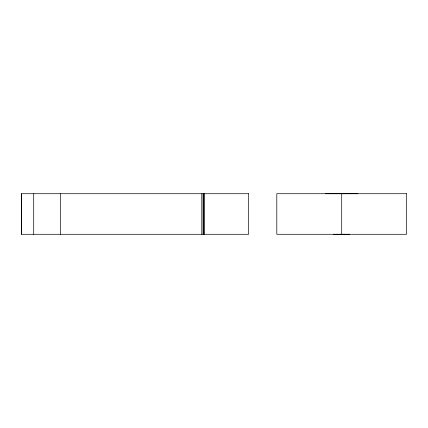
<?xml version="1.0" encoding="UTF-8"?>
<svg xmlns="http://www.w3.org/2000/svg" width="428" height="428" viewBox="0 0 428 428"><rect width="100%" height="100%" fill="white"/><g stroke="black" fill="none" stroke-linecap="round" stroke-linejoin="round"><path stroke-width="0.64" d="M325.478 193.718L357.926 193.724M333.605 234.282L349.794 234.282M341.705 193.718L341.705 234.282M204.172 193.718L204.172 234.282M203.894 193.718L203.894 234.282M203.086 193.718L203.086 234.282M201.797 193.718L201.797 234.282M60.418 193.718L60.418 234.282M33.71 193.718L33.71 234.282M21.544 193.718L21.544 234.282M248.641 193.718L21.4 193.718L21.4 234.282L248.641 234.282L248.641 193.718M406.6 193.718L276.809 193.718L276.809 234.282L406.6 234.282L406.6 193.718"/></g></svg>
